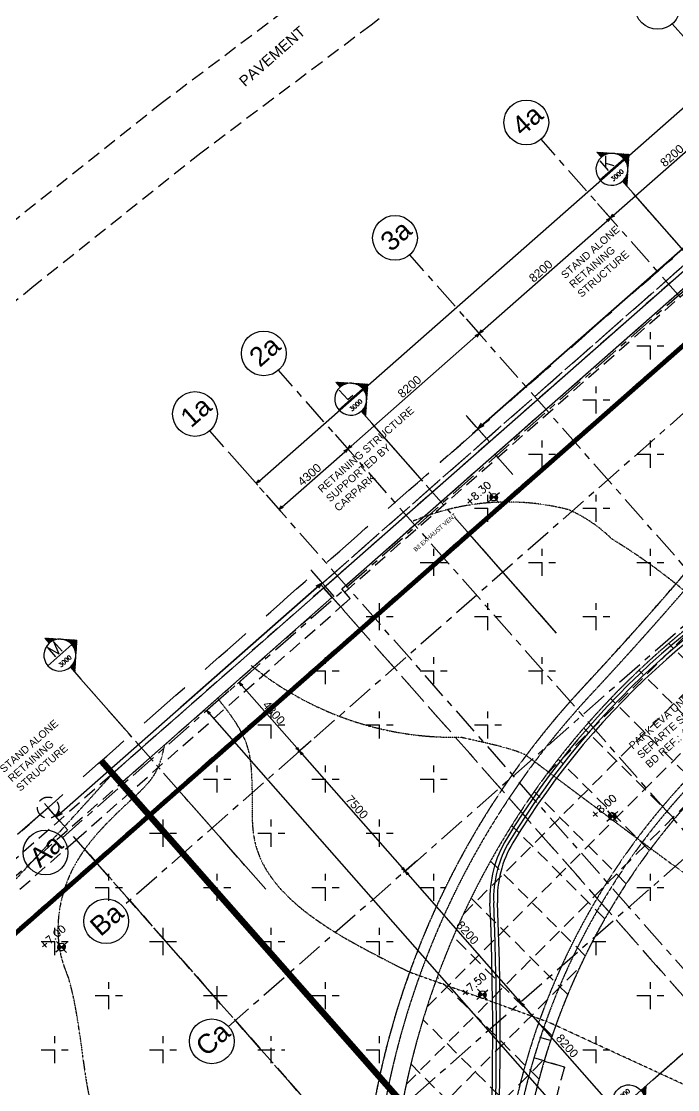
# Model space of a CAD drawing. Header units: millimetres. Extents: x 832728086 to 834530684, y 817551485 to 818349469.
# Drawn here: x 834259532 to 834290311, y 817967031 to 818017141 of the extents above; entities that cross this region are included whole.
import ezdxf
from ezdxf.enums import TextEntityAlignment as Align

# ---------------------------------------------------------------- set-up
doc = ezdxf.new("R2010")
doc.units = ezdxf.units.MM
doc.header["$LTSCALE"] = 100
for name, pattern in [('CENTER', [2, 1.25, -0.25, 0.25, -0.25]), ('Grid Line', [22.225, 12.7, -3.175, 3.175, -3.175]), ('Hidden', [9.525, 6.35, -3.175]), ('HIDDEN2', [4.7625, 3.175, -1.5875]), ('Phasing$0$DASHED', [19.05, 12.7, -6.35])]:
    doc.linetypes.add(name, pattern=pattern)
for name, color, linetype in [('+C-160', 160, 'Hidden'), ('000-Tactile-l', 8, 'Continuous'), ('DLN020__', 6, 'Continuous'), ('DLN030_1', 1, 'Continuous'), ('DLN040__', 7, 'Continuous'), ('DLN051__', 7, 'Continuous'), ('DLN052__', 7, 'Continuous'), ('DLN210__', 7, 'Continuous'), ('DLN240__', 1, 'Continuous'), ('LEVEL', 7, 'Continuous'), ('MARK', 7, 'Continuous'), ('Phasing$0$Interface Line', 210, 'Continuous'), ('XREF', 7, 'Continuous')]:
    doc.layers.add(name, color=color, linetype=linetype)
doc.layers.add('A-WALL', color=7, linetype='Continuous', lineweight=9)
doc.layers.add('A030_2', color=1, linetype='Continuous', lineweight=0)
doc.styles.add('romans', font='romans.shx')
doc.styles.get("Standard").update_dxf_attribs({"font": 'swiss.ttf'})
doc.styles.add('Swis721tBT', font='swissl.ttf')
doc.styles.add('SWISS MD BT', font='swiss.ttf')
doc.dimstyles.new('INTDIM', dxfattribs={"dimtxt": 200, "dimasz": 125, "dimexe": 100, "dimexo": 150, "dimgap": 80, "dimtad": 1, "dimdec": 0, "dimzin": 9, "dimdsep": 46, "dimtxsty": 'Swis721tBT', "dimblk": 'OPEN30', "dimcen": -125, "dimclrd": 256, "dimclre": 256, "dimclrt": 2, "dimaunit": 1, "dimadec": 1, "dimazin": 0, "dimtfac": 0.444444, "dimtdec": 0, "dimtix": 1, "dimtmove": 2, "dimatfit": 3, "dimldrblk": 'OPEN30', "dimfxl": 0, "dimtolj": 1, "dimlwd": -1, "dimlwe": -1, "dimarcsym": 0})

# ---------------------------------------------------------------- blocks, each defined once
blk = doc.blocks.new('*X12')
at = {"color": 0}
for p, q in [((56640, 54625), (57247, 54625)), ((56653, 54638), (57235, 54638)), ((56665, 54650), (57222, 54650)), ((56678, 54662), (57210, 54662)), ((56690, 54675), (57197, 54675)), ((56703, 54688), (57185, 54688)), ((56715, 54700), (57172, 54700)), ((56728, 54712), (57160, 54712)), ((56740, 54725), (57147, 54725)), ((56753, 54738), (57135, 54738)), ((56765, 54750), (57122, 54750)), ((56778, 54762), (57110, 54762)), ((56790, 54775), (57097, 54775)), ((56803, 54788), (57085, 54788)), ((56815, 54800), (57072, 54800)), ((56828, 54812), (57060, 54812)), ((56840, 54825), (57047, 54825)), ((56853, 54838), (57035, 54838)), ((56865, 54850), (57022, 54850)), ((56878, 54862), (57010, 54862)), ((56890, 54875), (56997, 54875)), ((56903, 54888), (56985, 54888)), ((56915, 54900), (56972, 54900)), ((56928, 54912), (56960, 54912)), ((56940, 54925), (56947, 54925)), ((56140, 54125), (56239, 54125)), ((56153, 54138), (56244, 54138)), ((56165, 54150), (56249, 54150)), ((56178, 54162), (56254, 54162)), ((56190, 54175), (56260, 54175)), ((56203, 54188), (56265, 54188)), ((56215, 54200), (56271, 54200)), ((56228, 54212), (56278, 54212)), ((56240, 54225), (56284, 54225)), ((56253, 54238), (56291, 54238)), ((56265, 54250), (56298, 54250)), ((56278, 54262), (56306, 54262)), ((56290, 54275), (56314, 54275)), ((56303, 54288), (56322, 54288)), ((56315, 54300), (56331, 54300)), ((56328, 54312), (56340, 54312)), ((56340, 54325), (56349, 54325)), ((56353, 54338), (56359, 54338)), ((56365, 54350), (56369, 54350)), ((56378, 54362), (56380, 54362)), ((56390, 54375), (56391, 54375)), ((56403, 54388), (56403, 54388)), ((56428, 54412), (56428, 54412)), ((56440, 54425), (56442, 54425)), ((56453, 54438), (56456, 54438)), ((56465, 54450), (56471, 54450)), ((56478, 54462), (56487, 54462)), ((56490, 54475), (56503, 54475)), ((56503, 54488), (56521, 54488)), ((56515, 54500), (56540, 54500)), ((56528, 54512), (56560, 54512)), ((56540, 54525), (56582, 54525)), ((56553, 54538), (56606, 54538)), ((56565, 54550), (56632, 54550)), ((56578, 54562), (56661, 54562)), ((56590, 54575), (56694, 54575)), ((56603, 54588), (56732, 54588)), ((56615, 54600), (56781, 54600)), ((56628, 54612), (56853, 54612)), ((57034, 54612), (57260, 54612)), ((57107, 54600), (57272, 54600)), ((57155, 54588), (57285, 54588)), ((57194, 54575), (57297, 54575)), ((57227, 54562), (57310, 54562)), ((57256, 54550), (57322, 54550)), ((57282, 54538), (57335, 54538)), ((57305, 54525), (57347, 54525)), ((57327, 54512), (57360, 54512)), ((57348, 54500), (57372, 54500)), ((57366, 54488), (57385, 54488)), ((57384, 54475), (57397, 54475)), ((57401, 54462), (57410, 54462)), ((57417, 54450), (57422, 54450)), ((57432, 54438), (57435, 54438)), ((57446, 54425), (57447, 54425)), ((57460, 54412), (57460, 54412)), ((57485, 54388), (57485, 54388)), ((57496, 54375), (57497, 54375)), ((57508, 54362), (57510, 54362)), ((57518, 54350), (57522, 54350)), ((57529, 54338), (57535, 54338)), ((57538, 54325), (57547, 54325)), ((57548, 54312), (57560, 54312)), ((57557, 54300), (57572, 54300)), ((57565, 54288), (57585, 54288)), ((57574, 54275), (57597, 54275)), ((57582, 54262), (57610, 54262)), ((57589, 54250), (57622, 54250)), ((57596, 54238), (57635, 54238)), ((57603, 54225), (57647, 54225)), ((57610, 54212), (57660, 54212)), ((57616, 54200), (57672, 54200)), ((57622, 54188), (57685, 54188)), ((57628, 54175), (57697, 54175)), ((57634, 54162), (57710, 54162)), ((57639, 54150), (57722, 54150)), ((57644, 54138), (57735, 54138)), ((57648, 54125), (57747, 54125)), ((55890, 53875), (56194, 53875)), ((55903, 53888), (56194, 53888)), ((55915, 53900), (56194, 53900)), ((55928, 53912), (56195, 53912)), ((55940, 53925), (56196, 53925)), ((55953, 53938), (56197, 53938)), ((55965, 53950), (56198, 53950)), ((55978, 53962), (56200, 53962)), ((55990, 53975), (56201, 53975)), ((56003, 53988), (56203, 53988)), ((56015, 54000), (56206, 54000)), ((56028, 54012), (56208, 54012)), ((56040, 54025), (56210, 54025)), ((56053, 54038), (56213, 54038)), ((56065, 54050), (56216, 54050)), ((56078, 54062), (56219, 54062)), ((56090, 54075), (56223, 54075)), ((56103, 54088), (56227, 54088)), ((56115, 54100), (56231, 54100)), ((56128, 54112), (56235, 54112)), ((57653, 54112), (57760, 54112)), ((57657, 54100), (57772, 54100)), ((57661, 54088), (57785, 54088)), ((57665, 54075), (57797, 54075)), ((57668, 54062), (57810, 54062)), ((57671, 54050), (57822, 54050)), ((57674, 54038), (57835, 54038)), ((57677, 54025), (57847, 54025)), ((57680, 54012), (57860, 54012)), ((57682, 54000), (57872, 54000)), ((57684, 53988), (57885, 53988)), ((57686, 53975), (57897, 53975)), ((57688, 53962), (57910, 53962)), ((57689, 53950), (57922, 53950)), ((57691, 53938), (57935, 53938)), ((57692, 53925), (57947, 53925)), ((57692, 53912), (57960, 53912)), ((57693, 53900), (57972, 53900)), ((57694, 53888), (57985, 53888)), ((57694, 53875), (57997, 53875))]:
    blk.add_line(p, q, dxfattribs=at)
blk = doc.blocks.new('SECHL')
at = {"layer": 'MARK'}
for p, q in [((-3.414, 0), (-2, 1.414)), ((-0.586, 0), (-2, 1.414)), ((-3.414, 0), (0, 0))]:
    blk.add_line(p, q, dxfattribs=at)
for start, end in [(0, 180), (180, 0)]:
    blk.add_arc((-2, 0), 1, start, end, dxfattribs=at)
at = {"layer": 'MARK', "xscale": 0.001333333333333333, "yscale": 0.001333333333333333, "zscale": 0.001333333333333333}
blk.add_blockref('*X12', (-77.925, -71.824), dxfattribs=at)
at = {"layer": 'MARK', "style": 'romans'}
for tag, height, p in [('SECHL1', 0.8, (-2, 0.5)), ('SECHL2', 0.267, (-2, -0.5))]:
    blk.add_attdef(tag, text='', height=height, dxfattribs=at).set_placement(p, align=Align.MIDDLE)
blk = doc.blocks.new('_Open30')
at = {"color": 0, "linetype": 'ByBlock', "lineweight": -2}
for p, q in [((-1, 0.27), (0, 0)), ((0, 0), (-1, -0.27)), ((0, 0), (-1, 0))]:
    blk.add_line(p, q, dxfattribs=at)
blk = doc.blocks.new('*D18')
at = {"layer": 'Defpoints', "color": 0}
for p in [(834280301, 818003298), (834281002, 818002502), (834274145, 817997881)]:
    blk.add_point(p, dxfattribs=at)
at = {"layer": 'DLN030_1', "linetype": 'Continuous'}
for p, q in [((834280400, 818003185), (834281068, 818002427)), ((834274996, 817997216), (834280851, 818002370)), ((834274244, 817997768), (834274912, 817997009))]:
    blk.add_line(p, q, dxfattribs=at)
at = {"layer": 'DLN030_1', "xscale": 200, "yscale": 200, "zscale": 200}
for p, rotation in [((834281002, 818002502), 41.35019658542596), ((834274846, 817997084), 221.3501965854259)]:
    blk.add_blockref('_Open30', p, dxfattribs=dict(at, rotation=rotation))
at = {"layer": 'DLN030_1', "color": 2, "insert": (834277735, 818000007), "char_height": 400, "attachment_point": 5, "rotation": 41.3502, "style": 'Swis721tBT'}
blk.add_mtext('\\A1;8200', dxfattribs=at)
blk = doc.blocks.new('*D19')
at = {"layer": 'Defpoints', "color": 0}
for p in [(834286456, 818008715), (834287157, 818007919), (834280301, 818003298)]:
    blk.add_point(p, dxfattribs=at)
at = {"layer": 'DLN030_1', "linetype": 'Continuous'}
for p, q in [((834286556, 818008603), (834287223, 818007844)), ((834281152, 818002634), (834287007, 818007787)), ((834280400, 818003185), (834281068, 818002427))]:
    blk.add_line(p, q, dxfattribs=at)
at = {"layer": 'DLN030_1', "xscale": 200, "yscale": 200, "zscale": 200}
for p, rotation in [((834287157, 818007919), 41.35019658542596), ((834281002, 818002502), 221.3501965854259)]:
    blk.add_blockref('_Open30', p, dxfattribs=dict(at, rotation=rotation))
at = {"layer": 'DLN030_1', "color": 2, "insert": (834283891, 818005425), "char_height": 400, "attachment_point": 5, "rotation": 41.3502, "style": 'Swis721tBT'}
blk.add_mtext('\\A1;8200', dxfattribs=at)
blk = doc.blocks.new('*D20')
at = {"layer": 'Defpoints', "color": 0}
for p in [(834292612, 818014133), (834293313, 818013337), (834286456, 818008715)]:
    blk.add_point(p, dxfattribs=at)
at = {"layer": 'DLN030_1', "linetype": 'Continuous'}
for p, q in [((834292711, 818014020), (834293379, 818013262)), ((834287307, 818008051), (834293163, 818013204)), ((834286556, 818008603), (834287223, 818007844))]:
    blk.add_line(p, q, dxfattribs=at)
at = {"layer": 'DLN030_1', "xscale": 200, "yscale": 200, "zscale": 200}
for p, rotation in [((834293313, 818013337), 41.35019658542596), ((834287157, 818007919), 221.3501965854259)]:
    blk.add_blockref('_Open30', p, dxfattribs=dict(at, rotation=rotation))
at = {"layer": 'DLN030_1', "color": 2, "insert": (834290046, 818010842), "char_height": 400, "attachment_point": 5, "rotation": 41.3502, "style": 'Swis721tBT'}
blk.add_mtext('\\A1;8200', dxfattribs=at)
blk = doc.blocks.new('*D26')
at = {"layer": 'Defpoints', "color": 0}
for p in [(834274145, 817997881), (834274846, 817997084), (834270917, 817995040)]:
    blk.add_point(p, dxfattribs=at)
at = {"layer": 'DLN030_1', "linetype": 'Continuous'}
for p, q in [((834274244, 817997768), (834274912, 817997009)), ((834271768, 817994376), (834274696, 817996952)), ((834271016, 817994927), (834271684, 817994168))]:
    blk.add_line(p, q, dxfattribs=at)
at = {"layer": 'DLN030_1', "xscale": 200, "yscale": 200, "zscale": 200}
for p, rotation in [((834274846, 817997084), 41.35019658542596), ((834271618, 817994244), 221.3501965854259)]:
    blk.add_blockref('_Open30', p, dxfattribs=dict(at, rotation=rotation))
at = {"layer": 'DLN030_1', "color": 2, "insert": (834273043, 817995878), "char_height": 400, "attachment_point": 5, "rotation": 41.3502, "style": 'Swis721tBT'}
blk.add_mtext('\\A1;4300', dxfattribs=at)
blk = doc.blocks.new('*D27')
at = {"layer": 'Defpoints', "color": 0}
for p in [(834319694, 818041484), (834321070, 818039921), (834269173, 817997022)]:
    blk.add_point(p, dxfattribs=at)
at = {"layer": 'DLN030_1', "linetype": 'Continuous'}
for p, q in [((834319793, 818041372), (834321136, 818039846)), ((834270699, 817995591), (834320919, 818039789)), ((834269272, 817996909), (834270615, 817995384))]:
    blk.add_line(p, q, dxfattribs=at)
at = {"layer": 'DLN030_1', "xscale": 200, "yscale": 200, "zscale": 200}
for p, rotation in [((834321070, 818039921), 41.35019658542596), ((834270548, 817995459), 221.3501965854259)]:
    blk.add_blockref('_Open30', p, dxfattribs=dict(at, rotation=rotation))
at = {"layer": 'DLN030_1', "color": 2, "insert": (834294850, 818017825), "char_height": 400, "attachment_point": 1, "rotation": 41.3502, "line_spacing_factor": 0.938532, "style": 'Swis721tBT'}
blk.add_mtext('\\A1;67300', dxfattribs=at)
blk = doc.blocks.new('*D28')
at = {"layer": 'Defpoints', "color": 0}
for p in [(834269377, 817985820), (834268235, 817984815), (834325665, 817921862)]:
    blk.add_point(p, dxfattribs=at)
at = {"layer": 'DLN030_1', "linetype": 'Continuous'}
for p, q in [((834269264, 817985721), (834268160, 817984749)), ((834324391, 817921007), (834268367, 817984665)), ((834325552, 817921763), (834324448, 817920791))]:
    blk.add_line(p, q, dxfattribs=at)
at = {"layer": 'DLN030_1', "xscale": 200, "yscale": 200, "zscale": 200}
for p, rotation in [((834268235, 817984815), 131.3501965874743), ((834324523, 817920857), 311.3501965874743)]:
    blk.add_blockref('_Open30', p, dxfattribs=dict(at, rotation=rotation))
at = {"layer": 'DLN030_1', "color": 2, "insert": (834295471, 817953436), "char_height": 400, "attachment_point": 5, "rotation": 311.3502, "style": 'Swis721tBT'}
blk.add_mtext('\\A1;85200', dxfattribs=at)
blk = doc.blocks.new('*D36')
at = {"layer": 'Defpoints', "color": 0}
for p in [(834282952, 817971126), (834282952, 817971126), (834289026, 817965548)]:
    blk.add_point(p, dxfattribs=at)
at = {"layer": 'DLN030_1', "linetype": 'Continuous'}
for p, q in [((834283065, 817971225), (834283027, 817971192)), ((834288238, 817965120), (834283085, 817970976)), ((834288914, 817965449), (834288295, 817964904))]:
    blk.add_line(p, q, dxfattribs=at)
at = {"layer": 'DLN030_1', "xscale": 200, "yscale": 200, "zscale": 200}
for p, rotation in [((834282952, 817971126), 131.3501965874743), ((834288370, 817964970), 311.3501965874743)]:
    blk.add_blockref('_Open30', p, dxfattribs=dict(at, rotation=rotation))
at = {"layer": 'DLN030_1', "color": 2, "insert": (834285130, 817969083), "char_height": 400, "attachment_point": 5, "rotation": 311.3502, "style": 'Swis721tBT'}
blk.add_mtext('\\A1;8200', dxfattribs=at)
blk = doc.blocks.new('*D37')
at = {"layer": 'Defpoints', "color": 0}
for p in [(834278192, 817977859), (834277535, 817977281), (834282952, 817971126)]:
    blk.add_point(p, dxfattribs=at)
at = {"layer": 'DLN030_1', "linetype": 'Continuous'}
for p, q in [((834278079, 817977760), (834277460, 817977215)), ((834282820, 817971276), (834277667, 817977131)), ((834283065, 817971225), (834283027, 817971192))]:
    blk.add_line(p, q, dxfattribs=at)
at = {"layer": 'DLN030_1', "xscale": 200, "yscale": 200, "zscale": 200}
for p, rotation in [((834277535, 817977281), 131.3501965874743), ((834282952, 817971126), 311.3501965874743)]:
    blk.add_blockref('_Open30', p, dxfattribs=dict(at, rotation=rotation))
at = {"layer": 'DLN030_1', "color": 2, "insert": (834280458, 817974392), "char_height": 400, "attachment_point": 5, "rotation": 311.3502, "style": 'Swis721tBT'}
blk.add_mtext('\\A1;8200', dxfattribs=at)
blk = doc.blocks.new('*D38')
at = {"layer": 'Defpoints', "color": 0}
for p in [(834273237, 817983489), (834272580, 817982911), (834278192, 817977859)]:
    blk.add_point(p, dxfattribs=at)
at = {"layer": 'DLN030_1', "linetype": 'Continuous'}
for p, q in [((834273124, 817983390), (834272505, 817982845)), ((834277403, 817977431), (834272712, 817982761)), ((834278079, 817977760), (834277460, 817977215))]:
    blk.add_line(p, q, dxfattribs=at)
at = {"layer": 'DLN030_1', "xscale": 200, "yscale": 200, "zscale": 200}
for p, rotation in [((834272580, 817982911), 131.3501965874743), ((834277535, 817977281), 311.3501965874743)]:
    blk.add_blockref('_Open30', p, dxfattribs=dict(at, rotation=rotation))
at = {"layer": 'DLN030_1', "color": 2, "insert": (834275272, 817980285), "char_height": 400, "attachment_point": 5, "rotation": 311.3502, "style": 'Swis721tBT'}
blk.add_mtext('\\A1;7500', dxfattribs=at)
blk = doc.blocks.new('*D39')
at = {"layer": 'Defpoints', "color": 0}
for p in [(834270396, 817986717), (834269740, 817986139), (834273237, 817983489)]:
    blk.add_point(p, dxfattribs=at)
at = {"layer": 'DLN030_1', "linetype": 'Continuous'}
for p, q in [((834270283, 817986618), (834269664, 817986073)), ((834272448, 817983061), (834269872, 817985989)), ((834273124, 817983390), (834272505, 817982845))]:
    blk.add_line(p, q, dxfattribs=at)
at = {"layer": 'DLN030_1', "xscale": 200, "yscale": 200, "zscale": 200}
for p, rotation in [((834269740, 817986139), 131.3501965874743), ((834272580, 817982911), 311.3501965874743)]:
    blk.add_blockref('_Open30', p, dxfattribs=dict(at, rotation=rotation))
at = {"layer": 'DLN030_1', "color": 2, "insert": (834271374, 817984714), "char_height": 400, "attachment_point": 5, "rotation": 311.3502, "style": 'Swis721tBT'}
blk.add_mtext('\\A1;4300', dxfattribs=at)
blk = doc.blocks.new('SECHL-B')
at = {"layer": 'MARK'}
for p, q in [((0, 2561), (1061, 1500)), ((0, 2561), (0, 2250)), ((-750, 1500), (750, 1500)), ((0, 439), (1061, 1500)), ((0, 750), (0, 0))]:
    blk.add_line(p, q, dxfattribs=at)
for start, end in [(90, 270), (270, 90)]:
    blk.add_arc((0, 1500), 750, start, end, dxfattribs=at)
at = {"layer": 'MARK', "rotation": 269.9999999999879}
blk.add_blockref('*X12', (-53868, 58444), dxfattribs=at)
at = {"layer": 'MARK', "style": 'romans'}
for tag, height, p in [('SECHL1', 600, (0, 1875)), ('SECHL2', 200, (0, 1125))]:
    blk.add_attdef(tag, text='', height=height, rotation=360, dxfattribs=at).set_placement(p, align=Align.MIDDLE)
blk = doc.blocks.new('*X5')
at = {"color": 0}
for p, q in [((45956, 42700), (46156, 42700)), ((45956, 42694), (46156, 42694)), ((45957, 42688), (46156, 42688)), ((45957, 42681), (46156, 42681)), ((45958, 42675), (46156, 42675)), ((45959, 42669), (46156, 42669)), ((45960, 42662), (46156, 42662)), ((45962, 42656), (46156, 42656)), ((45964, 42650), (46156, 42650)), ((45965, 42644), (46156, 42644)), ((45968, 42638), (46156, 42638)), ((45970, 42631), (46156, 42631)), ((45973, 42625), (46156, 42625)), ((45975, 42619), (46156, 42619)), ((45978, 42612), (46156, 42612)), ((45982, 42606), (46156, 42606)), ((45986, 42600), (46156, 42600)), ((45990, 42594), (46156, 42594)), ((45994, 42588), (46156, 42588)), ((45999, 42581), (46156, 42581)), ((46004, 42575), (46156, 42575)), ((46009, 42569), (46156, 42569)), ((46015, 42562), (46156, 42562)), ((46022, 42556), (46156, 42556)), ((46029, 42550), (46156, 42550)), ((46037, 42544), (46156, 42544)), ((46047, 42538), (46156, 42538)), ((46057, 42531), (46156, 42531)), ((46069, 42525), (46156, 42525)), ((46083, 42519), (46156, 42519)), ((46102, 42512), (46156, 42512)), ((46133, 42506), (46156, 42506))]:
    blk.add_line(p, q, dxfattribs=at)
blk = doc.blocks.new('*X4')
at = {"color": 0}
for p, q in [((46156, 42900), (46200, 42900)), ((46156, 42894), (46222, 42894)), ((46156, 42888), (46238, 42888)), ((46156, 42881), (46250, 42881)), ((46156, 42875), (46261, 42875)), ((46156, 42869), (46271, 42869)), ((46156, 42862), (46279, 42862)), ((46156, 42856), (46287, 42856)), ((46156, 42850), (46294, 42850)), ((46156, 42844), (46300, 42844)), ((46156, 42838), (46306, 42838)), ((46156, 42831), (46311, 42831)), ((46156, 42825), (46316, 42825)), ((46156, 42819), (46320, 42819)), ((46156, 42812), (46324, 42812)), ((46156, 42806), (46328, 42806)), ((46156, 42800), (46332, 42800)), ((46156, 42794), (46335, 42794)), ((46156, 42788), (46338, 42788)), ((46156, 42781), (46341, 42781)), ((46156, 42775), (46343, 42775)), ((46156, 42769), (46345, 42769)), ((46156, 42762), (46347, 42762)), ((46156, 42756), (46349, 42756)), ((46156, 42750), (46351, 42750)), ((46156, 42744), (46352, 42744)), ((46156, 42738), (46353, 42738)), ((46156, 42731), (46354, 42731)), ((46156, 42725), (46355, 42725)), ((46156, 42719), (46355, 42719)), ((46156, 42712), (46356, 42712)), ((46156, 42706), (46356, 42706))]:
    blk.add_line(p, q, dxfattribs=at)
blk = doc.blocks.new('ELFIN')
at = {"layer": 'LEVEL'}
for p, q in [((0, 0), (-0.5, 0)), ((0, 0.5), (0, 0)), ((0, 0), (0, -0.5)), ((0.5, 0), (0, 0))]:
    blk.add_line(p, q, dxfattribs=at)
for start, end in [(90, 180), (180, 270), (0, 90), (270, 0)]:
    blk.add_arc((0, 0), 0.25, start, end, dxfattribs=at)
at = {"layer": 'LEVEL', "xscale": 0.00125, "yscale": 0.00125, "zscale": 0.00125}
for name in ['*X4', '*X5']:
    blk.add_blockref(name, (-57.695, -53.381), dxfattribs=at)
at = {"layer": 'LEVEL', "style": 'romans'}
blk.add_attdef('ELFIN', (0.254, 0.347), '', height=0.5, dxfattribs=at)
blk = doc.blocks.new('tactile')
at = {"layer": '000-Tactile-l', "ltscale": 5e-05}
for centre, radius, start, end in [((834314.421, 817959.353), 37.533, 80.0535, 148.735), ((834314.421, 817959.353), 37.358, 80.0471, 148.735), ((834314.421, 817959.353), 37.183, 80.0407, 148.735), ((834286.912, 817976.055), 5.35, 148.735, 182.4349), ((834286.912, 817976.055), 5.175, 148.735, 182.4349), ((834286.912, 817976.055), 5, 148.735, 182.4349), ((834138.726, 817969.754), 142.969, 350.6976, 2.43487), ((834138.726, 817969.754), 143.144, 350.6976, 2.43487), ((834138.726, 817969.754), 143.319, 350.6976, 2.43487)]:
    blk.add_arc(centre, radius, start, end, dxfattribs=at)
blk = doc.blocks.new('A$C062A3D83')
at = {"layer": '+C-160', "lineweight": 18, "ltscale": 2}
for p, q in [((-1254, 28141), (-49749, -14538)), ((-1254, 28141), (-49749, -14538)), ((-49749, -14538), (-1254, 28141)), ((-41593, -8426, 0), (-40239, -9965, 0)), ((-40239, -9965, 0), (-47865, -16678, 0)), ((-49749, -14538), (-18995, -49482)), ((-47865, -16678, 0), (-48823, -15589, 0))]:
    blk.add_line(p, q, dxfattribs=at)
at = {"layer": '+C-160'}
for p, q in [((-1122, 27991, 0), (-49616, -14688, 0)), ((-48770, -14742, 0), (-726, 27540, 0)), ((-48638, -14892), (-9583, 19479)), ((-70337, -36291, 0), (-25990, 2742, 0)), ((-70300, -36332, 0), (-25953, 2701, 0)), ((-70274, -36362, 0), (-25927, 2671, 0)), ((-70238, -36403, 0), (-25890, 2629, 0)), ((-34298, -3975), (-34298, -2705)), ((-34933, -3340), (-33663, -3340)), ((-36838, -6515), (-36838, -5245)), ((-37473, -5880), (-36203, -5880)), ((-41847, -7850, 0), (-42938, -6610, 0)), ((-42271, -7142), (-42646, -7472)), ((-42271, -7142), (-42646, -7472)), ((-43021, -7802), (-43397, -8133)), ((-43021, -7802), (-43397, -8133)), ((-39378, -9055), (-39378, -7785)), ((-34298, -9055), (-34298, -7785)), ((-43764, -8472), (-44147, -8793)), ((-43764, -8472), (-44147, -8793)), ((-40013, -8420), (-38743, -8420)), ((-34933, -8420), (-33663, -8420)), ((-44782, -34359), (-20461, -10038)), ((-41918, -11595), (-41918, -10325)), ((-36838, -11595), (-36838, -10325)), ((-42553, -10960), (-41283, -10960)), ((-37473, -10960), (-36203, -10960)), ((-43071, -29997), (-24823, -11748)), ((-44458, -14135), (-44458, -12865)), ((-39378, -14135), (-39378, -12865)), ((-34298, -14135), (-34298, -12865)), ((-45093, -13500), (-43823, -13500)), ((-40013, -13500), (-38743, -13500)), ((-34933, -13500), (-33663, -13500)), ((-49128, -15092, 0), (-50220, -13851, 0)), ((-49632, -14701), (-71823, -34231)), ((-49235, -15151), (-49632, -14701)), ((-49616, -14688, 0), (-48824, -15589, 0)), ((-48373, -15192, 0), (-48770, -14742, 0)), ((-48373, -15192), (-48638, -14892)), ((-71426, -34681), (-49235, -15151)), ((-61226, -26504), (-48373, -15192)), ((-48824, -15589, 0), (-48373, -15192, 0)), ((-46998, -16675), (-46998, -15405)), ((-41918, -16675), (-41918, -15405)), ((-36838, -16675), (-36838, -15405)), ((-39160, -23434), (-31386, -15660)), ((-47633, -16040), (-46363, -16040)), ((-42553, -16040), (-41283, -16040)), ((-37473, -16040), (-36203, -16040)), ((-29182, -21557), (-33440, -17300)), ((-49538, -19215), (-49538, -17945)), ((-44458, -19215), (-44458, -17945)), ((-39378, -19215), (-39378, -17945)), ((-50173, -18580), (-48903, -18580)), ((-45093, -18580), (-43823, -18580)), ((-40013, -18580), (-38743, -18580)), ((-30590, -22801), (-34834, -18557)), ((-31919, -24124), (-36163, -19880)), ((-52078, -21755), (-52078, -20485)), ((-46998, -21755), (-46998, -20485)), ((-41918, -21755), (-41918, -20485)), ((-52713, -21120), (-51443, -21120)), ((-47633, -21120), (-46363, -21120)), ((-42553, -21120), (-41283, -21120)), ((-33169, -25525), (-37425, -21269)), ((-54618, -24295), (-54618, -23025)), ((-49538, -24295), (-49538, -23025)), ((-44458, -24295), (-44458, -23025)), ((-34340, -27006), (-38621, -22725)), ((-55253, -23660), (-53983, -23660)), ((-50173, -23660), (-48903, -23660)), ((-45093, -23660), (-43823, -23660)), ((-45752, -37981), (-32239, -24467)), ((-35429, -28568), (-39749, -24249)), ((-57158, -26835), (-57158, -25565)), ((-52078, -26835), (-52078, -25565)), ((-46998, -26835), (-46998, -25565)), ((-36435, -30214), (-40808, -25841)), ((-71022, -35125), (-61226, -26504)), ((-61226, -26504), (-50245, -38981)), ((-50245, -38981), (-61226, -26504)), ((-57793, -26200), (-56523, -26200)), ((-52713, -26200), (-51443, -26200)), ((-47633, -26200), (-46363, -26200)), ((-42553, -26200), (-42546, -26200)), ((-37354, -31947), (-41796, -27505)), ((-59698, -28240), (-59698, -28105)), ((-59698, -29375), (-59698, -28240)), ((-54618, -29375), (-54618, -28105)), ((-49538, -29375), (-49538, -28105)), ((-44458, -29375), (-44458, -28105)), ((-34298, -29375), (-34298, -28105)), ((-60333, -28740), (-59258, -28740)), ((-59258, -28740), (-59063, -28740)), ((-55253, -28740), (-53983, -28740)), ((-50173, -28740), (-48903, -28740)), ((-45093, -28740), (-43909, -28740)), ((-34933, -28740), (-33663, -28740)), ((-38179, -33773), (-42710, -29243)), ((-62238, -31915), (-62238, -30645)), ((-57158, -31126), (-57158, -30645)), ((-52078, -31915), (-52078, -30645)), ((-46998, -31915), (-46998, -30645)), ((-38905, -35699), (-43546, -31058)), ((-36838, -31915), (-36838, -30942)), ((-62873, -31280), (-61603, -31280)), ((-57793, -31280), (-57023, -31280)), ((-57158, -31915), (-57158, -31126)), ((-57023, -31280), (-56523, -31280)), ((-52713, -31280), (-51443, -31280)), ((-47633, -31280), (-46363, -31280)), ((-37017, -31280), (-36203, -31280)), ((-46297, -41177), (-37617, -32497)), ((-39523, -37733), (-44300, -32956)), ((-59698, -34455), (-59698, -33185)), ((-54618, -34012), (-54618, -33185)), ((-49538, -34455), (-49538, -33185)), ((-34298, -34455), (-34298, -33185)), ((-60333, -33820), (-59063, -33820)), ((-55253, -33820), (-54787, -33820)), ((-54787, -33820), (-53983, -33820)), ((-54618, -34455), (-54618, -34012)), ((-50173, -33820), (-48903, -33820)), ((-34933, -33820), (-33663, -33820)), ((-40018, -39889), (-44965, -34943)), ((-62238, -36995), (-62238, -35725)), ((-57158, -36995), (-57158, -35725)), ((-52078, -36898), (-52078, -35725)), ((-46998, -36995), (-46998, -35725)), ((-38984, -35932), (-39478, -35785)), ((-36838, -36995), (-36838, -35725)), ((-62873, -36360), (-61603, -36360)), ((-57793, -36360), (-56523, -36360)), ((-52713, -36360), (-52552, -36360)), ((-52552, -36360), (-51443, -36360)), ((-47633, -36360), (-46707, -36360)), ((-37473, -36360), (-36203, -36360)), ((-52078, -36995), (-52078, -36898)), ((-46554, -44086), (-39254, -36785)), ((-40376, -42184), (-45534, -37026)), ((-38325, -37171), (-39763, -36744)), ((-39284, -36886), (-38325, -37171))]:
    blk.add_line(p, q, dxfattribs=at)
at = {"layer": '+C-160', "ltscale": 10}
for p, q in [((-26444, -6033), (-35112, 3816)), ((-38697, -16817), (-47365, -6968)), ((-52338, -28822), (-61006, -18973)), ((-34180, -37764), (-26663, -31148))]:
    blk.add_line(p, q, dxfattribs=at)
at = {"layer": '+C-160', "ltscale": 5e-05}
for p, q in [((-40122, -22549), (-34278, -26923)), ((-45594, -32712), (-39195, -35014))]:
    blk.add_line(p, q, dxfattribs=at)
at = {"layer": '+C-160', "ltscale": 3}
for p, q in [((-62547, -25003), (-72340, -33621)), ((-37449, -53521), (-62547, -25003))]:
    blk.add_line(p, q, dxfattribs=at)
at = {"layer": '+C-160'}
for points in [[(-7056, 40086, 0), (-15384, 34549, 0), (-17735, 32987, 0), (-20648, 31035, 0), (-23547, 29062, 0), (-24202, 28612, 0), (-27563, 26278, 0), (-31550, 23455, 0), (-32197, 22992, 0), (-35510, 20592, 0), (-37489, 19138, 0), (-39440, 17689, 0), (-40930, 16573, 0), (-47399, 11707, 0), (-55390, 5696, 0), (-63209, -545, 0), (-66288, -3003, 0), (-67610, -4057, 0), (-71028, -6786, 0), (-78847, -13027, 0), (-86666, -19268, 0), (-88540, -20678, 0)], [(-8703, 42563, 0), (-17031, 37027, 0), (-19382, 35464, 0), (-22313, 33500, 0), (-25229, 31515, 0), (-25888, 31063, 0), (-29270, 28715, 0), (-33282, 25874, 0), (-33932, 25408, 0), (-37265, 22994, 0), (-39256, 21531, 0), (-41219, 20074, 0), (-42718, 18950, 0), (-49187, 14085, 0), (-57179, 8073, 0), (-64998, 1832, 0), (-68077, -625, 0), (-69398, -1680, 0), (-72816, -4409, 0), (-80635, -10650, 0), (-88454, -16890, 0)]]:
    blk.add_polyline3d(points, dxfattribs=at)
blk.add_circle((-62547, -25003), 500, dxfattribs=at)
at = {"layer": '+C-160', "ltscale": 0.01}
for centre, radius, start, end in [((-161702, 96497), 169880, 317.01475, 322.48389), ((-161702, 96497), 170380, 317.01475, 322.48389), ((-8912, -45907), 37683, 80.0407, 176.6119), ((-8912, -45907), 32483, 80.0407, 176.6119), ((-8912, -45907), 32183, 80.0407, 176.6119), ((-8912, -45907), 32183, 80.0407, 176.6119), ((-8912, -45907), 31683, 80.0407, 176.6119), ((-8912, -45907), 31683, 80.0407, 176.6119), ((-8912, -45907), 38983, 137.0147, 170.0638), ((-8912, -45907), 38483, 137.0147, 170.7331)]:
    blk.add_arc(centre, radius, start, end, dxfattribs=at)
at = {"layer": '+C-160', "ltscale": 5e-05}
for centre, radius, start, end in [((-40986, -22134), 11466, 75.7366, 112.7439), ((-40741, -17090), 6593, 45.3037, 66.9633), ((-51147, -37049), 28875, 35.3875, 58.6017), ((-43520, -6626), 15074, 230.8399, 271.0944), ((-73427, -35064), 24195, 37.6243, 38.9), ((-64670, -28391), 13187, 35.569, 37.889), ((-59236, -24551), 6533, 29.006, 35.8896), ((-56950, -23308), 3931, 6.9448, 29.3281), ((-72369, -154921), 136373, 77.08889, 77.66319), ((-46039, -40045), 18518, 74.5191, 77.0805), ((-43213, -29865), 7953, 70.5726, 74.5594), ((-41887, -26176), 4033, 64.0446, 70.9028), ((-59713, -23730), 6725, 3.2097, 7.6657), ((-67039, -24076), 14060, 359.6855, 2.9442), ((15689, -24908), 68673, 179.37017, 180.26548), ((-42424, -25107), 10560, 180.6478, 183.5149), ((-46587, -25364), 6390, 183.5016, 188.1485), ((-48522, -25641), 4434, 188.1424, 194.7059), ((-48519, -25600), 4448, 195.2065, 211.4001), ((279649, 397719), 528082, 233.52543, 234.82093), ((-47059, -24685), 6171, 211.5956, 223.6276), ((-44577, -22286), 9622, 223.7652, 233.5024), ((-39956, -16056), 17380, 233.4721, 240.8796), ((-30803, -206), 35681, 240.4255, 242.1871), ((-7139, 45042), 86744, 242.30752, 243.68428), ((-73965, -36630), 12901, 10.1851, 15.9214), ((-87662, -39189), 26836, 7.5712, 10.3912), ((-6319992, -13680820), 15021865, 65.2064843, 65.2846556), ((-1918, -28511), 59572, 186.88584, 188.98384), ((-45235, -35340), 15720, 189.0514, 193.5777)]:
    blk.add_arc(centre, radius, start, end, dxfattribs=at)
at = {"layer": '+C-160'}
blk.add_arc((-8912, -45907), 30683, 163.4564, 172.7328, dxfattribs=at)
for centre, major_axis, start_param, end_param in [((-161702, 96497), (137375, 99936), -1.379161, -1.266025), ((-8916, -45903), (-30244, 9423), -0.963849, 0.013383), ((-9049, -45803), (20729, 32812), 1.383568, 1.784572), ((-9264, -45854), (-3641, 38456), 1.123581, 1.302765), ((-8912, -45907), (6696, 29943), 1.502068, 1.663972)]:
    blk.add_ellipse(centre, major_axis=major_axis, ratio=1, start_param=start_param, end_param=end_param, dxfattribs=at)
at = {"layer": '+C-160', "ltscale": 4}
blk.add_open_spline([(-72340, -33621), (-20541, 11966), (31258, 57553)], degree=2, dxfattribs=at)
at = {"layer": '+C-160', "ltscale": 5e-05}
for points in [[(-58413, -24415), (-57482, -23315), (-57073, -22049)], [(-59524, -23407), (-64290, -28598), (-66642, -31525), (-67459, -33924), (-67463, -36317)], [(-58413, -24415), (-61561, -28227), (-61900, -32132), (-61558, -33091)]]:
    blk.add_spline(points, degree=3, dxfattribs=at)
at = {"layer": '+C-160'}
blk.add_point((-44147, -8793), dxfattribs=at)
blk.add_point((-44147, -8793), dxfattribs=at)

msp = doc.modelspace()

# ---------------------------------------------------------------- linework, layer by layer
at = {"color": 3, "elevation": -0.0172}
msp.add_lwpolyline([(834274959.9754, 817990067.8768), (834274563.5023, 817990518.3807), (834322607.3126, 818032800.5326), (834322211.264, 818033250.5499), (834273716.9721, 817990571.9406), (834274509.6304, 817989671.1382)], close=True, dxfattribs=at)
at = {"layer": 'A-WALL', "color": 3}
msp.add_lwpolyline([(834264205.632, 817981402.4593), (834274098.1285, 817990108.5725), (834273701.7327, 817990558.9838), (834263809.2363, 817981852.8707)], close=True, dxfattribs=at)
at = {"layer": 'A030_2'}
for p, q in [((834281486.4144, 817997409.7961, -0.0749), (834280394.8134, 817998650.1462, -0.0749)), ((834274205.3636, 817990168.3614, -0.0002), (834273113.7626, 817991408.7115, -0.0002)), ((834273642.5545, 817990807.8628, -0.0002), (834261165.0753, 817979826.7465)), ((834261710.8812, 817979206.5653), (834260619.2802, 817980446.9154))]:
    msp.add_line(p, q, dxfattribs=at)
at = {"layer": 'DLN020__', "linetype": 'Grid Line'}
for p, q in [((834330794.4355, 818039872.5998), (834261456.505, 817978850.0272)), ((834332617.1157, 818035748.598), (834264297.3412, 817975622.079)), ((834338590.2186, 818031014.5094), (834269252.2881, 817969991.9368)), ((834344007.6272, 818024858.8872), (834274669.6967, 817963836.3146)), ((834353860.2374, 817944538.5548), (834290062.5865, 818017029.715)), ((834347704.6152, 817939121.1462), (834283906.9643, 818011612.3064)), ((834341548.9931, 817933703.7376), (834277751.3421, 818006194.8978)), ((834335393.3709, 817928286.329), (834271595.72, 818000777.4892)), ((834332165.4227, 817925445.4928), (834268367.7718, 817997936.653))]:
    msp.add_line(p, q, dxfattribs=at)
at = {"layer": 'DLN020__', "linetype": 'Continuous'}
for centre in [(834289368.8939, 818017817.9349), (834283213.2717, 818012400.5263), (834277057.6496, 818006983.1177), (834270902.0274, 818001565.7091), (834267674.0792, 817998724.8729), (834260668.2851, 817978156.3347), (834263509.1213, 817974928.3865), (834268464.0682, 817969298.2442)]:
    msp.add_circle(centre, 1050, dxfattribs=at)
at = {"layer": 'DLN052__', "color": 3, "linetype": 'CENTER', "ltscale": 10}
for p, q in [((834296889.1029, 817999226.6059), (834288221.2921, 818009075.5525)), ((834284636.4262, 817988443.3327), (834275968.6155, 817998292.2793)), ((834270995.5714, 817976438.3587), (834262327.7607, 817986287.3053)), ((834289153.1255, 817967496.4219), (834296670.4425, 817974112.2239))]:
    msp.add_line(p, q, dxfattribs=at)
at = {"layer": 'DLN210__', "color": 2, "linetype": 'HIDDEN2', "lineweight": 18, "ltscale": 2}
msp.add_lwpolyline([(834322079.0504, 818033400.7794), (834273584.7587, 817990722.1703), (834304338.188, 817955778.066), (834304338.0644, 817955777.9573), (834306485.0849, 817953338.8671), (834306485.3316, 817953338.3377), (834331029.1096, 817925450.0548), (834375214.7739, 817964337.2819), (834375214.7739, 817964337.2819), (834375214.7739, 817964337.2819), (834374049.3733, 817981008.6316), (834340358.4538, 818019248.4846, 0.2453038077), (834331397.2624, 818022812.8034), (834322079.0504, 818033400.7794), (834273584.7587, 817990722.1703)], format="xyb", close=True, dxfattribs=at)
at = {"layer": 'DLN210__', "color": 2, "linetype": 'Hidden', "lineweight": 18, "ltscale": 2, "elevation": -0.07}
msp.add_lwpolyline([(834281739.8984, 817996834.1469), (834283094.2042, 817995295.2941), (834275468.5573, 817988581.6723), (834274509.9964, 817989671.4606)], dxfattribs=at)
at = {"layer": 'DLN240__'}
for p, q in [((834252996.6036, 817968969.4004, -0.1162), (834297343.8029, 818008002.1141, -0.0295)), ((834253032.9399, 817968928.1127, -0.1162), (834297380.1412, 818007960.8282, -0.0295)), ((834253059.3663, 817968898.0852, -0.1162), (834297406.5708, 818007930.8035, -0.0295)), ((834253095.7026, 817968856.7975, -0.1162), (834297442.9091, 818007889.5176, -0.0295))]:
    msp.add_line(p, q, dxfattribs=at)
at = {"layer": 'Phasing$0$Interface Line', "linetype": 'Phasing$0$DASHED', "const_width": 300}
msp.add_lwpolyline([(834396618.6862, 817844624.6933), (834355094.9347, 817883248.2159), (834330727.6514, 817905913.5649), (834285903.9617, 817932611.5768, -0.0970449564), (834283193.3836, 817935040.7698), (834288404.7088, 817952664.5226), (834289323.8066, 817952861.5085), (834263278.8209, 817982455.5642)], format="xyb", dxfattribs=at)
at = {"layer": 'XREF'}
for p, q in [((834281062.7907, 817998118.3377), (834280687.4479, 817997788.0079)), ((834281062.7907, 817998118.3377), (834280687.4479, 817997788.0079)), ((834280312.1051, 817997457.6781), (834279936.7622, 817997127.3483)), ((834280312.1051, 817997457.6781), (834279936.7622, 817997127.3483)), ((834279568.9267, 817996788.4883), (834279186.0766, 817996466.6887)), ((834279568.9267, 817996788.4883), (834279186.0766, 817996466.6887))]:
    msp.add_line(p, q, dxfattribs=at)
msp.add_point((834279186.0766, 817996466.6887), dxfattribs=at)
msp.add_point((834279186.0766, 817996466.6887), dxfattribs=at)

# ---------------------------------------------------------------- block references
at = {"layer": '+C-160', "ltscale": 5}
msp.add_blockref('A$C062A3D83', (834323333.3128, 818005260.0327), dxfattribs=at)
at = {"layer": '000-Tactile-l', "xscale": 1000, "yscale": 1000, "zscale": 1000}
msp.add_blockref('tactile', (-56.4905, -49.2817, -0.0703), dxfattribs=at)
at = {"layer": 'DLN052__', "rotation": 41.35019582799567}
for p, values in [((834288221.2921, 818009075.5525), {'SECHL2': '3000', 'SECHL1': 'K'}), ((834275968.6155, 817998292.2793), {'SECHL2': '3000', 'SECHL1': 'L'}), ((834262327.7607, 817986287.3053), {'SECHL2': '3000', 'SECHL1': 'M'})]:
    msp.add_blockref('SECHL-B', p, dxfattribs=at).add_auto_attribs(values)
at = {"layer": 'DLN052__', "ltscale": 10}
ref = msp.add_blockref('SECHL', (834289153.1255, 817967496.4219), dxfattribs=dict(at, xscale=-750.0000000000022, yscale=750.0000000000027, zscale=749.9999999999999, rotation=221.3501958279957))
ref.add_attrib('SECHL1', 'A', dxfattribs={"layer": 'MARK', "height": 600, "rotation": 41.35019582, "style": 'romans'}).set_placement((834288274.8444, 817966223.9254), align=Align.MIDDLE)
ref.add_attrib('SECHL2', '3000', dxfattribs={"layer": 'MARK', "height": 200, "rotation": 41.35019582, "style": 'romans'}).set_placement((834287779.3497, 817966786.9396), align=Align.MIDDLE)
at = {"layer": 'LEVEL'}
ref = msp.add_blockref('ELFIN', (834281687.1073, 817994817.0946), dxfattribs=dict(at, xscale=-700.0000000000001, yscale=700.0000000000001, zscale=700.0000000000001, rotation=41.35019554188914))
ref.add_attrib('ELFIN', '+8.30', (834280522.5653, 817994390.9988), dxfattribs={"height": 350, "rotation": 41.35019207, "style": 'romans'})
ref = msp.add_blockref('ELFIN', (834287246.8285, 817979849.4335), dxfattribs=dict(at, xscale=-700.0000000000001, yscale=700.0000000000001, zscale=700.0000000000001, rotation=41.35019554188914))
ref.add_attrib('ELFIN', '+8.00', (834286404.9359, 817979707.2934), dxfattribs={"height": 350, "rotation": 41.35019207, "style": 'romans'})
ref = msp.add_blockref('ELFIN', (834261414.0544, 817973720.3803), dxfattribs=dict(at, xscale=-700.0000000000001, yscale=700.0000000000001, zscale=700.0000000000001, rotation=41.35019554188914))
ref.add_attrib('ELFIN', '+7.00', (834260572.1618, 817973578.2401), dxfattribs={"height": 350, "rotation": 41.35019207, "style": 'romans'})
ref = msp.add_blockref('ELFIN', (834281154.0975, 817971486.4883), dxfattribs=dict(at, xscale=-700.0000000000001, yscale=700.0000000000001, zscale=700.0000000000001, rotation=41.35019554188914))
ref.add_attrib('ELFIN', '+7.50', (834280312.2049, 817971344.3482), dxfattribs={"height": 350, "rotation": 41.35019207, "style": 'romans'})

# ---------------------------------------------------------------- texts
at = {"color": 0, "insert": (834287985.9642, 817983236.4372, -0.0703), "char_height": 350, "width": 5668.114938, "attachment_point": 1, "rotation": 41.35019583}
msp.add_mtext('{\\C7;PARK EVA UNDER SEPARTE SUBMISSION\\PBD REF.: 4075/14(P)}', dxfattribs=at)
at = {"layer": 'A-WALL', "insert": (834279824.4799, 817994093.2543, -0.1624), "char_height": 200, "width": 3063.982311, "attachment_point": 3, "rotation": 41.35019581, "line_spacing_factor": 1.00667}
msp.add_mtext('B2 EXHAUST VENT', dxfattribs=at)
at = {"layer": 'DLN040__', "color": 0, "insert": (834269687.1263, 818014422.897, -0.0703), "char_height": 500, "width": 11015.630571, "attachment_point": 1, "rotation": 41.35019583, "line_spacing_factor": 1.00667}
msp.add_mtext('PAVEMENT', dxfattribs=at)
at = {"layer": 'DLN040__', "color": 5, "char_height": 350, "attachment_point": 7, "rotation": 41.35019581, "style": 'SWISS MD BT'}
for s, insert, width in [('STAND ALONE RETAINING STRUCTURE', (834285807.8487, 818004164.5319), 5000), ('RETAINING STRUCTURE SUPPORTED BY CARPARK', (834274401.1901, 817994125.8179), 6000), ('STAND ALONE RETAINING STRUCTURE', (834259481.3831, 817980995.2702), 5000)]:
    msp.add_mtext(s, dxfattribs=dict(at, insert=insert, width=width))
at = {"layer": 'DLN040__', "color": 1, "char_height": 350, "attachment_point": 7, "rotation": 41.35019581, "style": 'SWISS MD BT'}
for s, insert, width in [('STAND ALONE RETAINING STRUCTURE', (834285807.8487, 818004164.5319), 5000), ('RETAINING STRUCTURE SUPPORTED BY CARPARK', (834274401.1901, 817994125.8179), 6000), ('STAND ALONE RETAINING STRUCTURE', (834259481.3831, 817980995.2702), 5000)]:
    msp.add_mtext(s, dxfattribs=dict(at, insert=insert, width=width))
at = {"layer": 'DLN051__', "char_height": 900, "attachment_point": 1, "rotation": 41.35019583}
for s, insert in [('4a', (834282432.2225, 818012390.486)), ('3a', (834276276.6004, 818006973.0774)), ('2a', (834270120.9782, 818001555.6688)), ('1a', (834266893.03, 817998714.8326)), ('Aa', (834259811.9552, 817978080.0417)), ('Ba', (834262652.7914, 817974852.0935)), ('Ca', (834267607.7382, 817969221.9512))]:
    msp.add_mtext_dynamic_manual_height_columns(s, width=1139.353471, gutter_width=1, heights=[0], dxfattribs=dict(at, insert=insert))

# ---------------------------------------------------------------- dimensions: what is measured, and where the dimension line sits
at = {"layer": 'DLN030_1'}
for base, p1, p2, angle, picture, middle in [((834321069.5771, 818039921.2284), (834269172.9204, 817997021.7893), (834319694.0633, 818041484.1793), 41.35019659, '*D27', (834295566.0396, 818018100.0065)), ((834268234.7779, 817984815.415), (834325664.7353, 817921861.8346), (834269376.5388, 817985820.2502), 131.35019659, '*D28', (834295470.9447, 817953435.6146)), ((834282952.43, 817971125.7404), (834289026.1985, 817965547.764), (834282952.43, 817971125.7404), 131.35019659, '*D36', (834285130.1875, 817969083.4718))]:
    dim = msp.add_linear_dim(base=base, p1=p1, p2=p2, angle=angle, dimstyle='INTDIM', override={"dimtxt": 400, "dimasz": 200, "dimarcsym": 2}, dxfattribs=at)
    dim.commit()
    dim.dimension.update_dxf_attribs({"geometry": picture, "text_midpoint": middle, "dimtype": 160})
for base, p1, p2, angle, picture, middle in [((834293312.8315, 818013336.5692), (834286456.474, 818008715.3829), (834292612.0962, 818014132.7915), 41.35019659, '*D20', (834290046.3579, 818010842.2358)), ((834287157.2093, 818007919.1606), (834280300.8519, 818003297.9743), (834286456.474, 818008715.3829), 41.35019659, '*D19', (834283890.7358, 818005424.8272)), ((834281001.5871, 818002501.752), (834274145.2297, 817997880.5657), (834280300.8519, 818003297.9743), 41.35019659, '*D18', (834277735.1136, 818000007.4186)), ((834274845.965, 817997084.3434), (834270917.2815, 817995039.7295), (834274145.2297, 817997880.5657), 41.35019659, '*D26', (834273043.3284, 817995878.2962)), ((834269739.5025, 817986139.1528), (834273236.6986, 817983488.8504), (834270395.8624, 817986716.7986), 131.35019659, '*D39', (834271374.2916, 817984713.8412)), ((834272580.3387, 817982911.2046), (834278191.6507, 817977858.7023), (834273236.6986, 817983488.8504), 131.35019659, '*D38', (834275272.1858, 817980284.793)), ((834277535.2908, 817977281.0564), (834282952.43, 817971125.7404), (834278191.6507, 817977858.7023), 131.35019659, '*D37', (834280458.2314, 817974392.0609))]:
    dim = msp.add_linear_dim(base=base, p1=p1, p2=p2, angle=angle, dimstyle='INTDIM', override={"dimtxt": 400, "dimasz": 200, "dimarcsym": 2}, dxfattribs=at)
    dim.commit()
    dim.dimension.update_dxf_attribs({"geometry": picture, "text_midpoint": middle})

# ---------------------------------------------------------------- leaders
at = {"layer": 'DLN030_1', "color": 1}
for points in [[(834294865.9063, 818010285.2685, -0.1287), (834284219.4064, 818000915.5541, -0.1287), (834280940.6139, 817998029.9711, -0.1287)], [(834280940.6154, 817998029.9694, -0.1287), (834284219.4064, 818000915.5541, -0.1287), (834294865.9048, 818010285.2702, -0.1287)], [(834261165.0753, 817979826.7465, -0.0539), (834270273.6797, 817987843.0007, -0.0539), (834273642.5545, 817990807.8628, -0.0539)], [(834273642.5559, 817990807.8611, -0.0539), (834270273.6797, 817987843.0007, -0.0539), (834266994.8873, 817984957.4177, -0.0539)]]:
    msp.add_leader(points, dimstyle='INTDIM', override={"dimtxt": 100, "dimasz": 300, "dimgap": 30, "dimtad": 0, "dimarcsym": 2}, dxfattribs=at)

doc.saveas('drawing.dxf')
